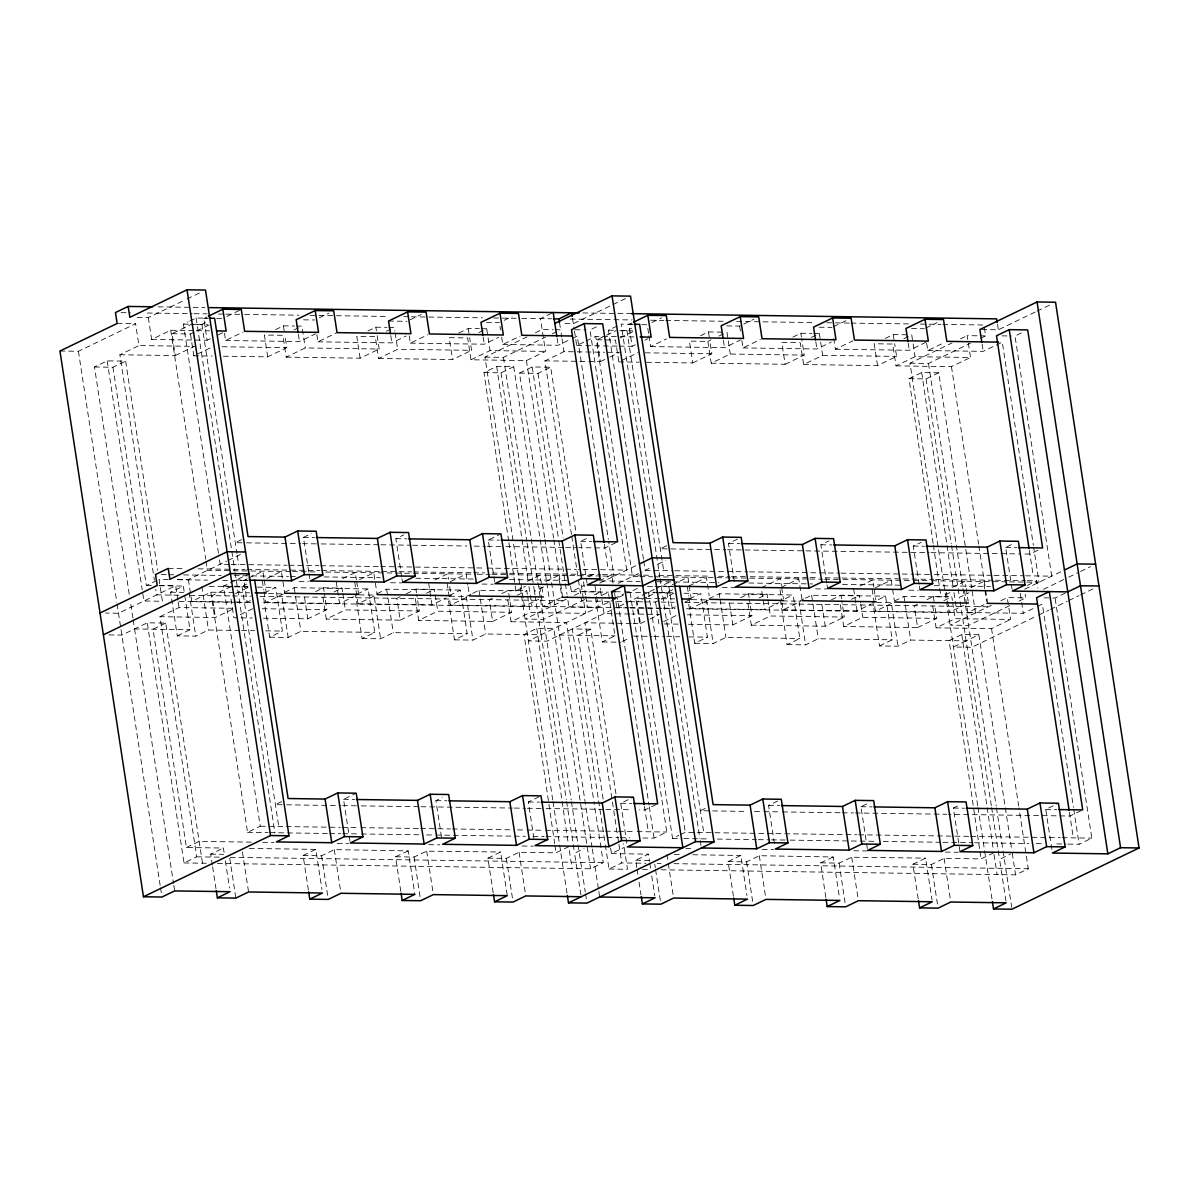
<?xml version="1.0" encoding="UTF-8"?>
<svg xmlns="http://www.w3.org/2000/svg" width="1199" height="1199" viewBox="0 0 1199 1199"><rect width="100%" height="100%" fill="white"/><g stroke="black" fill="none" stroke-linecap="round" stroke-linejoin="round"><path stroke-width="0.75" stroke-dasharray="5 3.75" d="M59.95 351.022L78.43 351.292L135.607 323.73L138.949 345.567L119.885 354.754L154.371 580.106M137.226 317.45L148.316 317.615L185.32 299.78M186.999 298.971L200.458 292.481M129.237 594.194L94.481 366.999L107.191 360.869L125.655 361.139L157.654 570.184M148.316 317.615L151.659 339.437L170.723 330.25L194.748 330.594M218.473 553.174L183.417 324.135L188.183 321.842M189.772 321.077L196.126 318.005L207.217 318.17M119.885 354.754L175.324 355.548L171.982 333.712L191.046 324.524L207.682 324.764M151.659 339.437L207.097 340.231L203.755 318.409L206.932 316.881M94.481 366.999L112.961 367.269L125.655 361.139M183.417 324.135L201.897 324.404L208.251 321.332M171.982 333.712L190.461 333.981L195.227 331.688M196.816 330.924L209.525 324.794M227.001 316.371L239.71 310.256M175.324 355.548L194.388 346.361L138.949 345.567M207.097 340.231L210.275 338.703M218.218 334.881L226.161 331.044M190.461 333.981L193.803 355.803L212.867 346.631M224.468 333.217L225.577 340.501L243.052 332.078M275.5 329.68L283.444 325.858L294.534 326.008M293.98 329.95L298.746 327.642M319.399 317.705L328.931 313.104M225.577 340.501L299.495 341.565L315.367 333.907M223.374 356.238L267.722 356.867L286.786 347.68L284.837 334.956M267.722 356.867L264.38 335.046L282.859 335.3L286.201 357.137L305.265 347.95L379.184 349.014L376.681 332.633M316.851 334.551L317.975 341.82L337.024 332.633M367.898 330.999L375.842 327.177L386.932 327.342M386.378 331.269L391.144 328.976M410.208 319.788L421.314 314.423M286.201 357.137L360.12 358.186L379.184 349.014M317.975 341.82L391.893 342.884L406.176 335.99M360.12 358.186L356.777 336.364L375.257 336.619L378.599 358.456L397.663 349.269L471.582 350.333L469.633 337.593M409.249 335.87L410.373 343.154L427.833 334.731M458.707 333.097L468.239 328.496L479.315 328.661M478.776 332.588L486.719 328.766L487.828 336.035M504.179 320.343L512.123 316.521M378.599 358.456L452.518 359.52L471.582 350.333M410.373 343.154L484.276 344.203L498.574 337.324M551.6 313.284L540.479 318.649L545.485 351.382L526.436 360.569L470.997 359.775L467.655 337.953L449.175 337.683L452.518 359.52M470.997 359.775L490.061 350.603L545.485 351.382M501.647 337.189L502.756 344.473L520.231 336.05M552.739 799.943L484.966 357.122L527.02 336.859M535.428 332.797L542.158 329.56L553.234 329.725M484.966 357.122L503.445 357.377L545.5 337.114M552.229 333.877L557.265 331.449M625.473 298.581L573.332 323.7L562.256 323.535M508.631 540.914L483.991 372.589L496.701 366.459L513.727 366.699L550.476 606.829L261.337 602.677M483.991 372.589L501.017 372.829L513.727 366.699M502.756 344.473L558.194 345.267L570.904 339.137M572.493 338.373L577.259 336.08L608.358 539.265M596.323 326.892L589.968 329.95L626.717 570.08L578.368 569.39M544.646 537.482L519.497 373.084L532.206 366.969L550.686 367.224L575.88 531.876M571.473 534.469L544.916 360.839L563.965 351.652L604.626 352.236M574.456 330.984L576.674 345.537L584.617 341.7M586.206 340.936L595.738 336.349L634.541 336.904M643.488 559.259L608.448 330.22L617.98 325.633M544.916 360.839L600.354 361.633L597.012 339.797L604.955 335.975M606.544 335.21L616.061 330.624M619.179 346.136L632.113 346.316L628.771 324.494L631.948 322.966M519.497 373.084L537.976 373.354L550.686 367.224M621.382 330.399L626.927 330.489L631.693 328.196M620.258 337.773L634.541 330.879M652.016 322.456L661.548 317.87M600.354 361.633L608.283 357.812M609.871 357.047L619.403 352.446L606.469 352.266M632.113 346.316L635.29 344.787M644.822 340.201L648 338.673M112.961 367.269L146.353 585.562L157.474 580.196M241.658 539.625L235.304 542.697L244.641 542.832M597.012 339.797L615.492 340.066L618.834 361.903L637.883 352.716M648.929 335.675L650.592 346.586L666.479 338.927M177.917 600.249L175.698 585.697L118.521 613.244L105.587 613.064M177.317 579.402L188.408 579.567L226.521 561.192M228.11 560.428L240.819 554.313M700.516 335.765L708.459 331.943L723.252 332.153M239.89 630.464L208.476 630.015L195.767 636.129L177.287 635.875L170.618 592.216L183.312 586.086L184.436 593.37M646.546 362.293L692.737 362.952L689.41 341.13L707.89 341.385L711.052 339.857M718.995 336.035L723.761 333.742M726.714 325.903L739.648 326.083L753.946 319.189M308.743 571.923L303.452 537.362L311.395 533.54M202.496 863.22L165.747 623.09L147.267 622.836L121.848 635.08L108.914 634.885M159.977 616.706L179.041 607.518L234.479 608.313L215.415 617.5L159.977 616.706L196.726 856.835L184.017 862.95L147.267 622.836M188.408 579.567L191.75 601.403L210.799 592.216L249.617 592.771M210.799 592.216L247.549 832.346L260.258 826.216L223.509 586.086L248.927 573.841M692.737 362.952L711.801 353.765L709.853 341.041M650.592 346.586L724.511 347.65L740.397 339.991M231.137 586.491L212.073 595.678L215.415 617.5M191.75 601.403L247.174 602.198L243.847 580.361L247.024 578.832M248.613 578.068L262.896 571.174L264.02 578.458M165.747 623.09L153.037 629.22L186.445 847.513L223.404 848.038L224.243 853.508M234.599 586.251L241.988 586.356L246.754 584.063M707.89 341.385L711.217 363.222L730.281 354.035L804.199 355.099L801.696 338.718M741.881 340.636L742.99 347.905L760.466 339.497M235.319 593.64L249.617 586.746L234.824 586.536M267.077 578.338L281.375 571.443L284.718 593.265M792.914 337.099L800.857 333.262L811.948 333.427M264.589 592.771L275.71 587.405L282.394 631.064L269.685 637.194L263.285 595.348M177.287 635.875L189.997 629.745L184.706 595.184M247.174 602.198L250.351 600.654M811.393 337.354L819.337 333.532L822.679 355.354L803.615 364.541L800.273 342.719L781.793 342.449L785.135 364.286L711.217 363.222M833.635 326.638L846.344 320.523M284.658 592.276L294.19 587.675L368.138 588.934L374.792 632.398L362.083 638.512L355.518 594.809M401.695 576.884L395.85 538.681L403.793 534.859M240.25 614.697L252.959 608.582M263.99 591.542L265.653 602.453L283.129 594.03M785.135 364.286L804.199 355.099M742.99 347.905L816.909 348.969L831.207 342.075M315.592 591.632L323.535 587.81L342.015 588.08L342.569 591.707M342.584 578.622L355.294 572.508L356.403 579.776M833.71 338.328L835.388 349.239L852.864 340.816M334.071 591.901L342.015 588.08M359.475 579.657L373.773 572.762L377.115 594.599M885.312 338.418L893.255 334.596L908.033 334.806M263.465 618.189L307.813 618.819L326.862 609.647L324.359 593.265M265.653 602.453L339.572 603.517L353.87 596.622M903.791 338.688L908.557 336.379M926.033 327.971L937.153 322.606M494.647 581.845L488.248 540.015L499.369 534.649M269.685 637.194L288.165 637.463L300.874 631.333L374.792 632.398M322.951 597.252L326.293 619.089L345.342 609.901L419.26 610.965L416.757 594.584M354.709 581.95L358.051 603.786L375.527 595.363M803.615 364.541L877.533 365.605L896.597 356.418L894.649 343.678M835.388 349.239L909.307 350.288L926.767 341.88M400.046 596.787L396.869 598.316L400.211 620.153L326.293 619.089M406.401 593.73L415.918 589.129L434.398 589.398L434.967 593.04M434.982 579.941L447.692 573.826L448.531 579.282M877.533 365.605L874.191 343.768L892.67 344.038L896.013 365.875L915.077 356.688L970.516 357.482L967.173 335.645L978.264 335.81M926.662 343.289L927.786 350.558L943.658 342.899M426.469 593.22L434.398 589.398M450.284 581.74L466.171 574.081L467.835 585.007M977.695 805.638L909.996 363.207L952.036 342.944M960.444 338.882L967.173 335.645M909.996 363.207L928.476 363.477L970.516 343.214M980.602 338.343L985.653 335.915L984.259 326.817M981.726 329.545L998.362 329.785L1035.351 311.965M1037.045 311.14L1052.182 303.857M449.385 595.423L460.506 590.058L467.19 633.716L454.481 639.846L448.081 598.001M400.211 620.153L419.26 610.965M358.051 603.786L431.97 604.836L446.268 597.956M933.107 543.297L909.007 378.674L921.716 372.544L938.742 372.784L971.61 587.555M449.64 596.203L466.276 596.443L471.042 594.149M472.631 593.385L478.986 590.328L515.945 590.852L525.477 586.266M587.045 583.179L580.646 541.334L586.985 538.276M362.083 638.512L380.563 638.782L393.272 632.652L467.19 633.716M415.349 598.586L418.691 620.408L437.74 611.22L511.658 612.284L508.316 590.463L526.796 590.717L527.35 594.359M447.107 583.269L450.449 605.105L467.925 596.682M909.007 378.674L926.033 378.914L938.742 372.784M896.013 365.875L951.451 366.669L970.516 357.482M927.786 350.558L983.225 351.352L1002.274 342.165L1033.373 545.35M1021.338 332.977L1014.983 336.05L1051.733 576.164L1025.789 575.805M492.444 598.106L489.267 599.635L492.594 621.472L418.691 620.408M501.961 593.52L508.316 590.463M527.38 581.275L540.09 575.145L543.147 595.154M616.016 542.622L604.896 547.988L578.757 547.613M517.264 595.318L526.796 590.717M545.86 581.53L558.569 575.415L560.233 586.326M534.994 594.899L534.454 591.287L545.56 585.936M492.594 621.472L511.658 612.284M450.449 605.105L524.368 606.169L538.666 599.275M588.514 576.779L593.28 574.471M570.529 586.101L571.383 591.647L584.093 585.517M666.689 545.725L660.334 548.782L725.665 549.712M454.481 639.846L472.961 640.101L485.67 633.986L541.109 634.781L609.407 601.868M507.747 599.905L511.074 621.741L530.138 612.554L585.577 613.348L580.841 582.414M539.79 586.416L542.847 606.424L560.323 598.001M599.05 580.871L611.76 574.741L613.423 585.652M566.348 599.17L525.057 619.074L543.537 619.343L584.827 599.44M574.291 595.348L582.234 591.512L600.714 591.781L604.056 613.603L629.925 613.978M599.71 583.089L636.234 565.493M594.359 594.839L600.714 591.781L600.159 588.139M618.189 583.358L642.02 571.878M643.773 561.117L645.182 570.349L649.948 568.056M657.891 564.219L665.835 560.398M601.988 595.244L608.343 592.171L615.012 635.83L602.318 641.96L595.633 598.301M586.671 843.422L553.818 628.651L536.777 628.411L524.068 634.541L554.672 843.556M614.113 598.571L623.645 593.97M734.313 581.65L728.467 543.447L739.588 538.096M610.995 601.104L626.882 593.445M624.514 591.826L630.045 591.916L639.577 587.315M612 609.781L546.879 641.165L528.399 640.895L541.109 634.781L535.279 596.697M614.532 592.935L616.766 607.488L624.709 603.652M626.298 602.887L654.879 589.114M656.467 588.349L673.943 579.926M646.621 597.162L637.089 601.763L640.431 623.585L633.042 623.48M648.209 596.398L654.564 593.34M662.957 608.148L672.204 608.283L668.862 586.446L687.926 577.259L690.984 597.282M615.956 793.828L590.762 629.19L578.068 635.305L603.262 799.958M659.615 592.336L667.004 592.441L673.358 589.383M644.492 601.868L655.568 602.018L674.632 592.846M688.93 585.951L706.406 577.528L709.179 595.723M689.62 598.856L700.741 593.505L707.41 637.164L694.716 643.278L688.031 599.62M640.431 623.585L648.374 619.763M649.963 618.999L659.495 614.398L631.783 614.008M672.204 608.283L675.382 606.754M684.914 602.153L688.091 600.624M186.445 847.513L199.154 841.398L251.415 842.133M281.75 801.591L275.395 804.649L284.733 804.784M691.718 599.68L706.511 599.89L719.22 593.76L793.153 595.019L799.808 638.482L787.099 644.612L780.534 600.894M826.711 582.984L820.865 544.781L828.809 540.944M622.386 641.465L628.741 638.393M663.676 621.562L677.975 614.667M689.005 597.627L690.684 608.537L708.159 600.129M740.607 597.731L748.551 593.895L767.03 594.164L767.585 597.806M761.26 587.78L780.324 578.592L781.433 585.861M212.373 865.079L210.694 854.168L223.404 848.038M759.087 597.986L767.03 594.164M781.328 587.27L798.789 578.847L801.861 598.871M349.943 841.158L343.543 799.313L354.649 793.963M688.481 624.274L732.829 624.919L751.893 615.731L749.39 599.35M690.684 608.537L764.602 609.602L778.885 602.707M919.108 584.303L913.263 546.1L921.207 542.278M694.716 643.278L713.195 643.548L725.89 637.418L799.808 638.482M747.966 603.352L751.308 625.174L770.372 615.986L844.291 617.05L841.788 600.684M781.958 602.587L783.082 609.871L800.542 601.448M831.417 599.815L840.949 595.229L859.428 595.483L860.537 602.767M860.013 586.041L872.707 579.911L873.831 587.195M308.383 890.063L303.092 855.486L315.802 849.372L321.917 889.388M851.485 599.32L859.428 595.483M875.315 587.825L891.187 580.181L892.311 587.45M303.092 855.486L321.572 855.756L334.281 849.626L408.23 850.885L414.884 894.349M441.502 837.022L435.926 800.647L442.281 797.575M879.496 645.931L892.206 639.801L885.521 596.143L872.812 602.273L879.496 645.931L897.976 646.201L910.685 640.071L966.124 640.865L978.834 634.736L1011.701 849.506M751.308 625.174L825.227 626.238L844.291 617.05M783.082 609.871L857 610.92L871.283 604.041M894.469 600.999L904.001 596.413L940.96 596.937L950.492 592.351M1012.061 589.264L1005.661 547.418L1012.016 544.361M787.099 644.612L805.578 644.867L818.288 638.752L892.206 639.801M840.364 604.671L843.706 626.507L862.77 617.32L936.689 618.369L934.74 605.645M872.138 589.368L875.465 611.19L892.94 602.767M917.46 604.206L914.282 605.735L917.625 627.557L843.706 626.507M926.992 599.605L933.347 596.547L951.826 596.802L952.381 600.444M952.396 587.36L965.105 581.23L965.944 586.686M1037.854 550.251L1029.911 554.073L1022.447 553.968M943.883 600.639L951.826 596.802M970.875 587.63L983.585 581.5L984.694 588.784M533.9 838.356L528.324 801.966L541.034 795.851M991.333 805.638L959.47 597.372L969.002 592.786M917.625 627.557L936.689 618.369M875.465 611.19L949.383 612.254L963.681 605.36M932.762 605.99L936.104 627.826L955.168 618.639L1010.592 619.433L1007.265 597.597L1025.745 597.866L1025.175 594.224M964.521 590.687L967.863 612.509L986.927 603.337M1027.243 585.427L1036.775 580.826L1037.884 588.11M991.378 605.255L950.073 625.159L968.552 625.428L1010.607 605.165M1000.91 600.669L1007.265 597.597M1024.725 589.189L1062.854 570.814M1019.015 601.119L1025.745 597.866M1043.49 589.308L1067.035 577.963M1068.714 577.154L1078.8 572.298M1080.494 571.488L1090.58 566.617M493.179 892.7L487.888 858.139L500.597 852.009L507.267 895.668M978.834 634.736L961.808 634.511L949.098 640.626L979.688 849.641M487.888 858.139L506.368 858.409L519.077 852.279L556.021 852.804L568.731 846.689L572.073 868.511M626.852 843.317L620.722 803.285L633.432 797.17M966.124 640.865L953.415 646.995L971.894 647.25L1037.105 615.836M936.104 627.826L991.543 628.621L1010.592 619.433M1043.984 597.836L1055.075 598.001L1067.784 591.871M967.863 612.509L1023.302 613.303L1036.011 607.189M1037.6 606.424L1042.366 604.116L1073.45 807.302M1038.769 615.027L1048.81 610.186M1050.474 609.377L1067.2 601.328M1068.864 600.519L1078.905 595.693M1080.569 594.884L1095.616 587.63M656.093 804.589L644.972 809.939L639.382 809.865M580.916 894.919L574.531 853.238L584.063 848.652M610.621 848.053L611.46 853.598L624.169 847.483M705.177 808.441L700.411 810.734L747.082 811.408M217.424 863.43L590.552 868.78L603.262 862.651L593.94 801.696M642.904 837.996L654.084 838.161L666.794 832.031L630.045 591.916M605.36 845.025L609.032 869.05L621.741 862.92L645.991 863.265M659.84 598.646L635.83 598.301L672.564 838.431L678.919 835.358M680.507 834.594L685.273 832.301L765.352 833.455M636.834 867.536L635.725 860.253L648.419 854.138L649.543 861.407M774.404 843.616L768.559 805.413L779.68 800.048M733.398 896.148L728.108 861.586L740.817 855.457L746.947 895.473M728.108 861.586L746.587 861.841L759.297 855.726L833.245 856.97L839.615 898.621M867.357 848.577L860.957 806.732L867.312 803.675M960.024 851.71L953.355 808.051L959.71 804.994M918.194 898.785L912.904 864.224L925.613 858.109L932.013 899.939M912.904 864.224L931.383 864.494L944.093 858.364L981.052 858.904L993.761 852.774M1051.868 849.402L1045.753 809.385L1058.447 803.255M1081.108 810.674L1070.003 816.024L948.664 814.301M1005.931 901.004L999.561 859.338L1010.667 853.973M661.114 869.785L1015.583 874.865L1028.277 868.75L1018.955 807.796M1067.919 844.096L1079.115 844.246L1091.809 838.131L1055.075 598.001M357.092 594.075L368.138 588.934M377.145 593.595L386.618 589.189L460.506 590.058M785.27 598.691L793.153 595.019M782.392 600.924L799.014 601.164L803.75 598.96M805.323 598.226L811.633 595.289L885.521 596.143M400.796 891.367L395.61 856.76L408.23 850.885M395.61 856.76L414.075 857.03L426.709 851.155L500.597 852.009M825.826 897.451L820.626 862.845L833.245 856.97M820.626 862.845L839.105 863.115L851.725 857.24L925.613 858.109M158.118 306.854L204.939 307.529M582.894 312.954L631.588 313.643M121.084 312.639L130.436 312.774M147.297 313.014L192.23 313.658M194.103 313.688L207.202 313.868M218.443 314.033L224.063 314.108M225.922 314.138L242.783 314.378M244.656 314.408L298.956 315.187M310.181 315.352L334.521 315.697M336.394 315.727L388.821 316.476M403.793 316.686L409.414 316.761M411.287 316.791L482.433 317.81M493.673 317.975L519.886 318.349M521.76 318.379L551.57 318.799M570.199 319.069L631.978 319.953M650.712 320.223L663.811 320.418M665.685 320.433L723.731 321.272M736.83 321.452L815.47 322.591M826.711 322.741L849.177 323.071M851.05 323.101L909.082 323.925M920.322 324.09L940.915 324.374M942.789 324.404L983.974 325.004M632.233 324.255L621.157 324.09L659.84 576.959M203.755 318.409L207.457 318.454M216.689 318.589L222.235 318.664M303.542 319.833L314.633 319.998M388.551 321.047L407.031 321.317M486.479 322.456L499.413 322.636M628.771 324.494L632.472 324.554M641.705 324.674L647.25 324.764M819.112 327.222L832.046 327.402M911.51 328.541L924.444 328.736M575.175 329.74L586.266 329.905M608.448 330.22L613.993 330.295M1002.049 335.855L1011.297 335.99M117.127 323.475L135.607 323.73M296.378 326.038L301.923 326.113L305.265 347.95M388.776 327.357L394.321 327.447L394.876 331.074M481.174 328.691L486.719 328.766M555.092 329.74L560.637 329.83L561.746 337.099M619.763 330.669L632.697 330.849M813.791 333.457L819.337 333.532M980.108 335.84L985.653 335.915M196.591 330.624L209.525 330.819M576.674 345.537L584.063 345.642M585.921 345.657L617.335 346.106M222.1 346.751L286.786 347.68M645.272 352.821L711.801 353.765M822.679 355.354L896.597 356.418M193.803 355.803L212.283 356.073M618.834 361.903L639.157 362.188M303.452 537.362L314.543 537.527M395.85 538.681L406.941 538.846M488.248 540.015L499.324 540.164M580.646 541.334L591.721 541.498M728.467 543.447L739.558 543.612M820.865 544.781L831.956 544.931M913.263 546.1L924.354 546.264M1005.661 547.418L1016.752 547.583M246.514 542.847L300.634 543.627M302.508 543.657L319.309 543.896M321.167 543.926L379.034 544.751M380.907 544.781L410.762 545.2M412.636 545.23L466.771 546.01M474.234 546.115L485.43 546.279M487.289 546.309L504.09 546.549M505.963 546.564L563.83 547.403M565.688 547.433L576.899 547.583M727.523 549.741L804.049 550.836M805.923 550.866L929.12 552.634M930.979 552.664L1020.574 553.938M229.414 564.384L220.166 564.264L218.758 555.017M231.257 564.414L287.175 565.224M289.049 565.239L318.904 565.673M320.777 565.703L378.644 566.528M380.503 566.557L485.04 568.056M486.899 568.086L576.494 569.36M645.182 570.349L672.999 570.739M674.872 570.769L747.666 571.818M749.525 571.848L839.12 573.122M840.994 573.152L913.788 574.201M915.661 574.216L932.462 574.456M934.321 574.486L992.187 575.31M994.046 575.34L1023.916 575.775M168.25 568.386L185.111 568.626M198.21 568.821L245.016 569.495M246.889 569.51L319.908 570.559M321.782 570.589L379.828 571.413M381.702 571.443L411.662 571.878M413.535 571.908L471.567 572.732M473.44 572.762L484.681 572.927M492.175 573.032L578.293 574.261M580.166 574.291L600.669 574.576M602.512 574.606L641.705 575.175M643.578 575.19L651.072 575.31M658.566 575.415L710.992 576.164M718.471 576.269L729.711 576.434M731.585 576.464L748.431 576.704M750.304 576.719L808.351 577.558M810.224 577.588L817.703 577.693M825.197 577.798L840.184 578.008M842.058 578.038L933.796 579.357M935.67 579.387L993.716 580.211M995.575 580.241L1025.535 580.676M1027.408 580.691L1036.775 580.826M290.623 571.578L207.457 570.379L206.048 561.147M292.466 571.593L318.334 571.968M325.723 572.073L475.404 574.216M477.262 574.246L490.196 574.426M492.04 574.456L567.801 575.55M569.66 575.565L601.074 576.015M602.917 576.045L614.008 576.209L608.627 541.109M638.033 576.554L632.487 576.464L595.738 336.349M639.876 576.569L652.811 576.764M654.654 576.794L671.29 577.034M673.134 577.049L730.416 577.873M732.274 577.903L808.036 578.982M809.88 579.012L822.814 579.192M824.672 579.222L841.293 579.462M843.152 579.492L930.004 580.736M931.848 580.766L1007.61 581.845M1009.453 581.875L1039.023 582.294L1033.658 547.194M161.161 574.591L166.781 574.666M168.654 574.696L174.275 574.786M183.627 574.921L221.081 575.445M234.18 575.64L288.479 576.419M290.353 576.449L295.973 576.524M324.06 576.929L380.233 577.723M415.798 578.233L473.845 579.072M509.425 579.582L567.457 580.406M600.924 580.901L640.236 581.455M657.082 581.695L718.875 582.579M748.835 583.014L812.487 583.928M842.447 584.348L902.367 585.217M934.201 585.667L990.359 586.476M236.218 579.971L247.309 580.121M661.234 586.056L672.324 586.206M243.847 580.361L247.534 580.421M668.862 586.446L672.564 586.506M168.4 579.567L159.062 579.432L162.405 601.269L143.925 600.999L142.516 591.766M177.737 579.702L207.592 580.136M222.534 580.346L246.799 580.691M299.061 581.44L308.398 581.575M390.529 582.744L401.725 582.909M481.983 584.063L493.179 584.228M647.55 586.431L653.155 586.506M655.014 586.536L673.688 586.806M722.218 587.495L735.287 587.69M815.545 588.844L826.74 588.994M908.872 590.178L918.209 590.313M223.509 586.086L232.756 586.221M615.267 591.707L622.656 591.811M657.771 592.306L648.524 592.171L685.273 832.301M159.062 585.457L175.698 585.697M659.855 592.621L672.789 592.816M146.353 585.562L151.898 585.637M159.302 585.741L183.312 586.086M209.196 586.461L233.206 586.806M235.064 586.836L247.998 587.015M257.23 587.15L275.71 587.405M571.383 591.647L608.343 592.171M626.822 592.441L654.534 592.831M656.378 592.861L673.014 593.1M684.104 593.265L700.741 593.505M613.648 597.986L617.35 598.031L649.004 804.919M661.698 598.676L674.632 598.856M359.205 594.854L373.998 595.064L380.563 638.782M170.618 592.216L183.552 592.396M268.546 593.61L281.48 593.805L288.165 637.463M876.514 602.318L891.292 602.542L897.976 646.201M178.816 595.199L156.634 594.884L155.78 589.338M189.892 595.348L230.553 595.933L233.895 617.77L252.375 618.025M232.396 595.963L250.876 596.233M260.123 596.353L563.17 600.699L560.637 584.078M609.377 601.358L581.65 600.969L578.263 578.802M616.766 601.463L627.856 601.628M629.7 601.658L642.634 601.838M661.114 602.108L674.048 602.288M685.139 602.453L988.201 606.784L985.653 590.163M542.847 606.424L598.286 607.219L596.607 596.308M616.766 607.488L627.856 607.638M629.7 607.668L661.114 608.118M179.206 601.508L235.199 602.303M237.072 602.333L252 602.542M628.486 607.938L568.955 607.084L567.247 596.008M630.359 607.968L675.157 608.612M686.353 608.777L975.491 612.914L972.179 591.257M262.191 608.717L326.862 609.647M687.207 614.802L751.893 615.731M511.074 621.741L566.513 622.536L593.655 799.853M631.199 623.45L584.992 622.791L618.639 842.597M664.456 623.93L679.234 624.139M590.762 629.19L572.283 628.92L605.075 843.182M133.164 619.853L134.558 628.95L189.997 629.745M241.733 630.494L254.683 630.674M265.758 630.839L282.394 631.064M544.931 539.325L559.588 635.035L615.012 635.83M633.492 636.099L651.971 636.369M653.83 636.384L664.92 636.549M666.764 636.579L679.698 636.759M688.93 636.894L707.41 637.164M602.318 641.96L620.797 642.229M343.543 799.313L354.619 799.478M435.926 800.647L447.017 800.797M528.324 801.966L539.415 802.131M620.722 803.285L631.813 803.45M768.559 805.413L779.65 805.563M860.957 806.732L872.048 806.897M953.355 808.051L964.431 808.216M1045.753 809.385L1056.829 809.535M286.591 804.814L340.726 805.593M342.584 805.608L359.385 805.848M361.259 805.878L419.125 806.702M420.984 806.732L512.453 808.051M514.311 808.066L525.522 808.231M527.38 808.261L544.181 808.501M546.055 808.531L603.906 809.355M605.78 809.385L631.918 809.76M754.546 811.513L762.009 811.618M763.883 811.648L780.684 811.888M782.542 811.918L840.409 812.742M842.268 812.772L853.478 812.937M855.337 812.952L946.805 814.271M260.258 826.216L284.328 826.561M286.201 826.591L340.336 827.355M342.195 827.385L358.996 827.625M360.869 827.655L418.721 828.479M420.594 828.509L450.464 828.944M452.323 828.959L510.189 829.798M517.653 829.903L525.117 830.008M526.99 830.038L543.791 830.278M545.65 830.308L603.517 831.132M605.39 831.162L616.586 831.312M618.459 831.342L635.245 831.581M637.119 831.611L666.794 832.031M767.225 833.47L856.82 834.759M858.679 834.789L968.807 836.362M970.68 836.392L1060.276 837.681M1062.134 837.696L1091.809 838.131M247.549 832.346L268.066 832.631M269.925 832.661L327.732 833.485M329.605 833.515L340.786 833.68M342.659 833.695L359.445 833.934M361.304 833.964L419.11 834.789M426.574 834.909L434.038 835.014M435.896 835.044L512.363 836.138M514.221 836.153L525.417 836.317M532.866 836.422L544.061 836.587M545.92 836.617L618.654 837.651M620.527 837.681L629.85 837.816M672.564 838.431L681.886 838.566M683.76 838.581L709.868 838.955M717.332 839.06L756.494 839.63M758.353 839.66L769.548 839.81M771.407 839.84L788.193 840.079M790.051 840.109L875.84 841.338M883.303 841.443L941.11 842.268M942.969 842.298L972.809 842.732M974.682 842.747L1028.757 843.526M1036.221 843.631L1043.685 843.736M1056.739 843.931L1066.061 844.066M262.611 842.298L273.822 842.462M337.279 843.377L348.474 843.526M428.747 844.681L439.943 844.845M522.075 846.014L533.27 846.179M685.768 848.367L693.232 848.472M762.294 849.462L773.505 849.611M853.763 850.765L866.832 850.96M945.232 852.084L958.286 852.264M249.272 848.412L315.802 849.372M611.46 853.598L648.419 854.138M674.303 854.497L679.833 854.587M692.767 854.767L740.817 855.457M210.694 854.168L223.628 854.347M635.725 860.253L650.502 860.462M196.726 856.835L220.961 857.18M230.283 857.315L603.262 862.651M657.172 863.43L660.904 863.475M673.958 863.67L1028.277 868.75M184.017 862.95L206.228 863.28M609.032 869.05L627.512 869.305L623.6 843.781M642.439 869.53L649.918 869.635M997.523 324.329L998.362 329.785M931.383 864.494L937.513 904.511M811.633 595.289L818.288 638.752M851.725 857.24L857.825 897.077M572.508 318.245L574.171 329.155M559.513 322.546L560.637 329.83M466.276 596.443L472.961 640.101M506.368 858.409L512.483 898.426M386.618 589.189L393.272 632.652M426.709 851.155L432.809 890.992M309.027 573.751L309.852 579.207M132.894 618.04L130.376 601.583M1073.734 809.16L1079.115 844.246M1029.341 550.371L1033.253 575.91M1069.433 812.337L1073.345 837.861M982.101 344.083L983.225 351.352M1020.244 593.295L1021.353 600.579M1021.638 602.393L1023.302 613.303M951.451 366.669L978.594 543.986M978.864 545.83L985.368 588.319M991.543 628.621L1018.67 805.938M984.979 590.597L986.642 601.508M1012.256 853.208L1015.583 874.865M966.229 588.514L968.178 601.239M928.476 363.477L962.632 586.686M962.917 588.529L996.174 805.908M996.459 807.751L1011.701 907.358M926.033 378.914L951.257 543.687M951.541 545.53L959.47 597.372M991.618 807.497L999.561 859.338M953.954 592.636L957.012 612.644M994.031 854.587L997.103 874.596M911.735 334.851L912.844 342.135M913.128 343.948L915.077 356.688M952.65 602.273L955.168 618.639M908.183 343.019L909.307 350.288M946.326 592.246L949.383 612.254M977.979 807.482L992.382 901.573M893.255 334.596L894.364 341.865M933.347 596.547L934.456 603.816M919.393 586.116L919.948 589.758M904.001 596.413L910.685 640.071M944.093 858.364L950.777 902.023M892.581 589.279L894.259 600.189M874.101 589.009L875.78 599.92M860.822 604.581L862.77 617.32M815.8 341.7L816.909 348.969M853.658 589.099L857 610.92M800.857 333.262L801.412 336.904M840.949 595.229L841.503 598.856M826.995 584.797L827.55 588.439M821.885 604.401L825.227 626.238M781.703 587.69L783.382 598.601M739.648 326.083L740.487 331.538M780.009 589.863L781.688 600.774M726.939 332.213L730.281 354.035M767.87 599.62L770.372 615.986M723.402 340.366L724.511 347.65M761.815 591.407L764.602 609.602M708.459 331.943L709.583 339.212M748.551 593.895L749.105 597.537M729.487 603.082L732.829 624.919M719.22 593.76L719.775 597.402M720.044 599.215L725.89 637.418M759.297 855.726L765.696 897.556M706.511 599.89L713.195 643.548M746.587 861.841L752.717 901.858M647.805 328.391L648.644 333.862M687.342 586.716L688.736 595.813M626.927 330.489L663.661 570.604M667.004 592.441L703.753 832.571M660.124 578.772L699.916 838.79M700.201 840.634L701.04 846.164M655.568 602.018L658.91 623.855M666.899 854.392L668.023 861.676M668.293 863.49L673.313 896.238M649.288 806.762L654.084 838.161M654.759 864.164L655.313 867.791M655.583 869.62L660.604 902.367M604.326 544.286L608.238 569.81M644.418 806.238L648.314 831.776M649.813 863.235L650.652 868.69M651.761 875.959L654.834 895.968M562.016 338.927L563.965 351.652M557.085 337.983L558.194 345.267M594.944 585.397L596.338 594.494M637.104 869.35L637.943 874.805M639.052 882.089L641 894.814M583.523 581.83L585.472 594.614M585.756 596.443L587.42 607.353M571.758 536.313L577.978 576.959M618.909 844.456L621.741 862.92M537.976 373.354L563.17 537.991M532.206 366.969L558.494 538.741M558.779 540.584L566.977 594.164M526.436 360.569L553.563 537.901M553.848 539.745L560.353 582.234M560.518 588.139L561.911 597.237M559.588 635.035L592.051 847.183M592.336 849.027L598.541 889.613M598.826 891.456L599.665 897.002M587.24 847.123L590.552 868.78M499.983 326.278L500.538 329.92M503.445 357.377L537.632 580.706M537.901 582.534L571.159 799.808M571.443 801.666L585.277 892.056M585.547 893.899L586.686 901.273M501.017 372.829L526.796 541.304M527.08 543.147L534.454 591.287M541.109 634.781L566.318 799.553M566.602 801.412L574.531 853.238M528.924 586.551L531.996 606.559M488.113 337.863L490.061 350.603M527.635 596.173L530.138 612.554M483.167 336.934L484.276 344.203M521.025 584.333L524.368 606.169M553.024 801.786L567.352 895.503M468.239 328.496L469.349 335.78M478.986 590.328L485.67 633.986M519.077 852.279L525.747 895.938M468.12 586.821L469.513 595.918M449.64 586.551L450.749 593.835M395.16 332.902L397.663 349.269M435.237 594.854L437.74 611.22M390.769 335.6L391.893 342.884M428.628 583.014L431.97 604.836M375.842 327.177L376.396 330.819M415.918 589.129L416.488 592.771M401.965 578.712L402.534 582.339M356.688 581.59L358.351 592.516M342.839 593.535L345.342 609.901M298.371 334.281L299.495 341.565M336.23 581.68L339.572 603.517M283.444 325.858L284.553 333.127M323.535 587.81L324.09 591.452M304.471 596.997L307.813 618.819M294.19 587.675L300.874 631.333M334.281 849.626L340.966 893.285M321.572 855.756L328.256 899.415M264.29 580.271L265.968 591.182M262.326 580.631L263.705 589.728M201.897 324.404L236.982 553.608M237.252 555.422L238.646 564.519M241.988 586.356L278.738 826.486M196.126 318.005L234.824 570.874M235.109 572.687L274.886 832.691M170.723 330.25L205.763 559.304M201.792 586.356L208.476 630.015M242.438 851.949L248.568 891.966M189.097 592.471L195.767 636.129M229.728 858.064L235.858 898.096M225.352 860.777L229.534 888.069M178.201 602.063L179.041 607.518M212.643 866.907L215.985 888.729M107.191 360.869L142.231 589.923M134.558 628.95L173.525 883.528M173.795 885.372L174.649 890.917M78.43 351.292L116.828 602.183M117.097 604.026L120.739 627.796M121.024 629.625L160.246 885.971M160.531 887.815L161.655 895.188M839.105 863.115L845.13 903.192M799.014 601.164L805.578 644.867M414.075 857.03L420.654 900.734M961.808 634.511L993.222 849.072M921.716 372.544L953.13 587.12M979.973 851.5L981.052 858.904M933.377 545.155L940.96 596.937M536.777 628.411L568.191 842.987M496.701 366.459L528.115 581.035M554.942 845.415L556.021 852.804M508.901 542.757L515.945 590.852"/><path stroke-width="1.5" d="M152.513 306.779L128.173 306.434L115.464 312.549L117.127 323.475L59.95 351.022L143.46 896.762L161.94 897.032L174.649 890.917L230.088 891.696L217.379 897.826L216.27 890.557M254.698 580.226L288.105 798.519L325.064 799.059L337.758 792.929L356.238 793.198L362.922 836.857L344.443 836.587L331.733 842.717L276.31 841.923L289.004 835.793L205.494 290.053L187.014 289.798L129.837 317.345L128.173 306.434M208.521 316.116L222.819 309.222L241.299 309.492L244.641 331.314L318.544 332.378L315.217 310.541L333.697 310.811L337.024 332.633L410.942 333.697L407.6 311.875L426.08 312.13L429.422 333.966L503.34 335.016L499.998 313.194L518.478 313.449L521.82 335.285L571.713 336.005M315.217 310.541L296.153 319.728L298.101 332.468M407.6 311.875L388.551 321.047L390.499 333.787M499.998 313.194L480.949 322.381L482.897 335.106M553.413 318.829L558.959 318.904L571.668 312.789L572.223 316.431M556.801 336.17L554.852 323.43L612.045 295.883L630.524 296.138L714.034 841.878L586.97 903.117L568.491 902.862L567.352 895.503M541.259 802.146L602.243 803.03L614.952 796.9L633.432 797.17L640.116 840.829L627.407 846.944L682.845 847.738L602.677 323.835L584.198 323.565L571.488 329.695L604.041 542.443M633.537 322.201L647.835 315.307L666.314 315.577L669.656 337.399L743.575 338.463L740.233 316.626L758.712 316.896L762.054 338.732L835.973 339.782L832.631 317.96L851.11 318.215L854.452 340.051L928.356 341.115L925.029 319.279L943.508 319.548L946.835 341.37L998.587 342.12M100.042 612.989L157.219 585.427L155.54 574.516L168.25 568.386L169.928 579.297L227.106 551.75L245.585 552.005M740.233 316.626L721.169 325.813L723.117 338.553M209.061 318.2L214.606 318.275L248.013 536.567L284.972 537.092L297.682 530.977L316.161 531.247L322.831 574.906L310.136 581.02L384.055 582.085L396.749 575.955L415.229 576.224L408.559 532.566L390.08 532.296L377.37 538.426L316.386 537.557M103.369 634.811L230.448 573.572L248.927 573.841M832.631 317.96L813.566 327.147L815.515 339.872M249.152 580.151L291.657 580.766L304.351 574.636L322.831 574.906M925.029 319.279L905.964 328.466L907.913 341.205M408.784 538.876L469.768 539.745L482.478 533.63L500.957 533.885L507.627 577.543L494.917 583.673L568.836 584.722L581.545 578.607L600.025 578.877L593.34 535.204L574.861 534.949L562.166 541.064L501.182 540.194M415.229 576.224L402.534 582.339L476.438 583.403L489.147 577.289L507.627 577.543M992.382 901.573L993.506 908.947L1011.986 909.202L1139.05 847.978L1055.54 302.238L1037.06 301.968L979.883 329.53L981.831 342.255M966.289 808.246L1027.273 809.115L1039.968 802.985L1058.447 803.255L1065.132 846.914L1052.422 853.044L1107.861 853.838L1027.693 329.92L1009.213 329.65L996.504 335.78L1029.057 548.528M600.025 578.877L587.315 584.992L642.754 585.786L655.463 579.672L673.943 579.926M639.412 563.965L652.121 557.835L670.601 558.105M634.091 324.285L639.637 324.359L673.029 542.652L709.988 543.192L722.697 537.062L741.177 537.332L747.861 580.99L735.152 587.105L809.07 588.169L821.78 582.04L840.259 582.309L833.575 538.651L815.095 538.381L802.386 544.511L741.402 543.642M644.133 804.394L611.58 591.647L624.274 585.517L657.681 803.825L633.657 803.48M674.168 586.236L716.672 586.851L729.382 580.721L747.861 580.99M143.46 896.762L270.524 835.538L289.004 835.793M833.8 544.96L894.784 545.83L907.493 539.715L925.973 539.97L932.657 583.628L919.948 589.758L993.866 590.822L1006.575 584.692L1025.04 584.962L1018.371 541.304L999.891 541.034L987.182 547.164L926.198 546.279M840.259 582.309L827.55 588.439L901.468 589.488L914.178 583.373L932.657 583.628M356.478 799.508L417.462 800.377L430.156 794.263L448.636 794.517L455.32 838.176L442.611 844.306L516.529 845.355L529.239 839.24L547.718 839.51L541.034 795.851L522.554 795.581L509.845 801.696L448.876 800.827M362.922 836.857L350.213 842.987L424.146 844.036L436.841 837.921L455.32 838.176M308.668 891.876L309.777 899.145L322.486 893.03L248.568 891.966L235.858 898.096L217.379 897.826M1025.04 584.962L1012.346 591.077L1067.784 591.871L1080.479 585.756L1098.958 586.011M1064.442 570.05L1077.152 563.92L1095.631 564.189M401.08 893.195L402.175 900.479L414.884 894.349L340.966 893.285L328.256 899.415L309.777 899.145M547.718 839.51L535.009 845.625L608.927 846.689L621.637 840.559L640.116 840.829M493.448 894.529L494.573 901.798L507.267 895.668L433.349 894.619L420.654 900.734L402.175 900.479M679.713 586.311L713.12 804.619L750.079 805.143L762.789 799.029L781.268 799.283L787.938 842.942L775.243 849.072L849.162 850.121L861.856 844.006L880.336 844.261L873.666 800.602L855.187 800.347L842.477 806.462L781.493 805.593M568.491 902.862L695.555 841.623L714.034 841.878M641.285 896.642L642.394 903.911L655.104 897.796L599.665 897.002M701.325 848.008L756.764 848.802L769.458 842.687L787.938 842.942M873.891 806.912L934.875 807.796L947.585 801.666L966.064 801.936L972.734 845.595L960.024 851.71L1033.943 852.774L1046.652 846.644L1065.132 846.914M733.683 897.961L734.792 905.245L747.502 899.115L673.583 898.051L660.874 904.181L642.394 903.911M880.336 844.261L867.641 850.391L941.545 851.455L954.254 845.325L972.734 845.595M826.096 899.28L827.19 906.564L839.899 900.434L765.981 899.385L753.272 905.5L734.792 905.245M918.479 900.614L919.588 907.883L932.297 901.768L858.379 900.704L845.67 906.834L827.19 906.564M993.506 908.947L1006.216 902.817L950.777 902.023L938.068 908.153L919.588 907.883M1107.861 853.838L1120.57 847.708L1139.05 847.978M208.671 307.588L579.162 312.894M631.588 313.643L996.684 318.874L997.238 322.516M216.914 330.924L226.161 331.044L222.819 309.222M640.086 336.979L651.177 337.144L647.835 315.307M593.58 541.513L617.605 541.858L584.198 323.565M1018.595 547.613L1042.62 547.958L1009.213 329.65M611.58 591.647L615.267 591.707M255.147 592.846L266.238 593.01M284.718 593.265L358.636 594.329M377.115 594.599L451.034 595.648M469.513 595.918L543.432 596.982M561.911 597.237L613.648 597.986M682.021 598.96L691.268 599.095M709.748 599.365L783.651 600.414M802.131 600.684L876.049 601.748M894.529 602.003L968.447 603.067M986.927 603.337L1036.82 604.041M1058.687 809.565L1082.697 809.91L1049.305 591.617L1036.595 597.731L1069.148 810.479M581.185 896.732L525.747 895.938L513.052 902.068L494.573 901.798M802.386 544.511L809.07 588.169M842.477 806.462L849.162 850.121M722.697 537.062L729.382 580.721M762.789 799.029L769.458 842.687M558.959 318.904L559.513 322.546M553.189 312.519L554.852 323.43M377.37 538.426L384.055 582.085M417.462 800.377L424.146 844.036M297.682 530.977L304.351 574.636M337.758 792.929L344.443 836.587M1037.06 301.968L1120.57 847.708M999.891 541.034L1006.575 584.692M1039.968 802.985L1046.652 846.644M987.182 547.164L993.866 590.822M1027.273 809.115L1033.943 852.774M907.493 539.715L914.178 583.373M947.585 801.666L954.254 845.325M894.784 545.83L901.468 589.488M934.875 807.796L941.545 851.455M815.095 538.381L821.78 582.04M855.187 800.347L861.856 844.006M709.988 543.192L716.672 586.851M750.079 805.143L756.764 848.802M612.045 295.883L695.555 841.623M574.861 534.949L581.545 578.607M614.952 796.9L621.637 840.559M562.166 541.064L568.836 584.722M602.243 803.03L608.927 846.689M482.478 533.63L489.147 577.289M522.554 795.581L529.239 839.24M469.768 539.745L476.438 583.403M509.845 801.696L516.529 845.355M390.08 532.296L396.749 575.955M430.156 794.263L436.841 837.921M284.972 537.092L291.657 580.766M325.064 799.059L331.733 842.717M187.014 289.798L270.524 835.538"/></g></svg>
